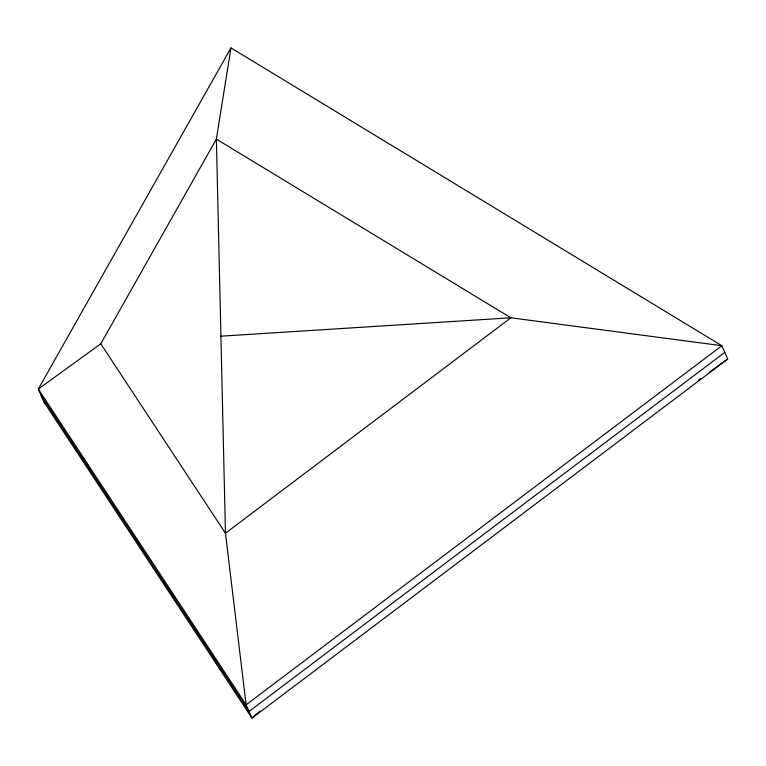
<?xml version="1.0" encoding="UTF-8"?>
<svg xmlns="http://www.w3.org/2000/svg" width="766" height="766" viewBox="0 0 766 766"><rect width="100%" height="100%" fill="white"/><g stroke="black" fill="none" stroke-linecap="round" stroke-linejoin="round"><path stroke-width="1.15" d="M230.968 47.904L216.366 139.125L225.463 533.241L246.125 704.816L251.957 718.096L727.7 358.995L721.869 345.715L230.968 47.904L38.3 389.051L44.131 402.332L251.957 718.096L260 711.04M100.777 343.8L216.366 139.125L510.884 317.794L721.869 345.715L246.125 704.816L38.3 389.051L100.777 343.8L225.463 533.241L510.884 317.794L220.914 336.188M724.78 352.36L249.046 711.451L41.211 395.696M698.63 380.003L700.574 378.605M709.287 372.305L727.7 358.995M44.131 402.332L46.027 403.759"/></g></svg>
